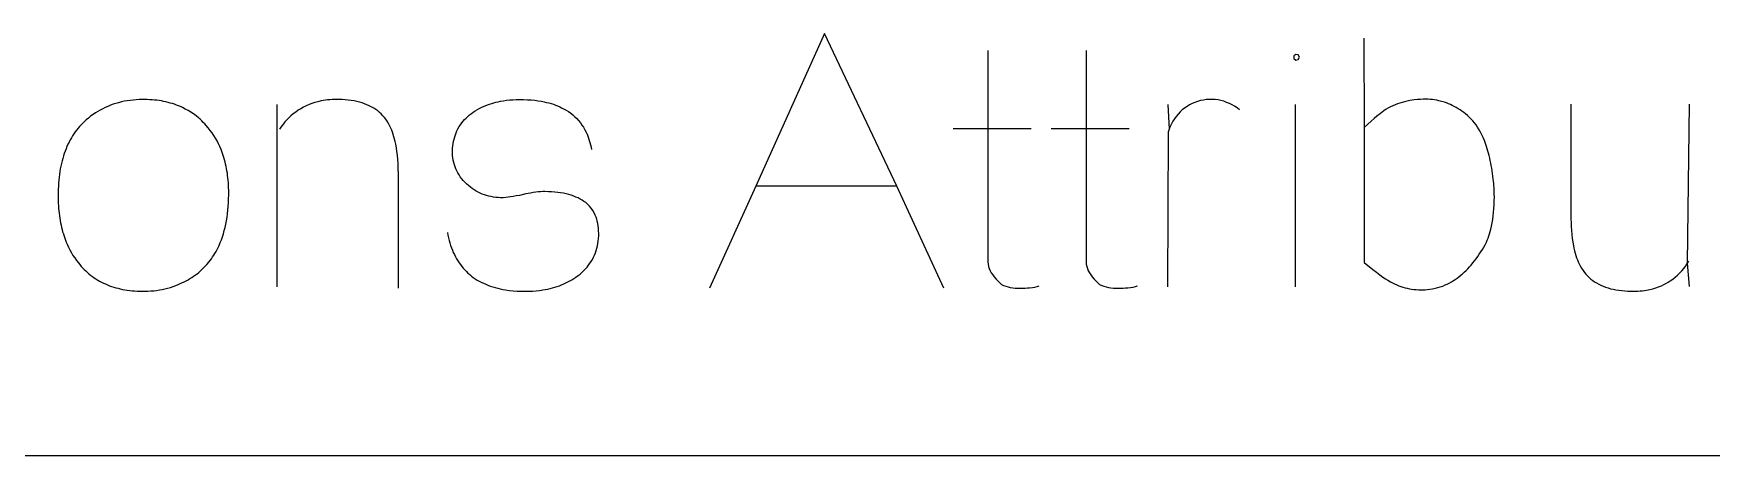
# Model space of a CAD drawing. Extents: x -148 to 148, y -92 to 92.
# Drawn here: x 54.84 to 74.74, y -92 to -87 of the extents above; entities that cross this region are included whole.
import ezdxf

# ---------------------------------------------------------------- set-up
doc = ezdxf.new("R2010")
doc.units = 0
doc.header["$MEASUREMENT"] = 0
doc.layers.get('0').update_dxf_attribs({"linetype": 'CONTINUOUS'})

msp = doc.modelspace()

# ---------------------------------------------------------------- linework, layer by layer
for p, q in [((64.221, -87), (63.407, -88.81)), ((65.077, -88.81), (64.221, -87)), ((70.617, -87.055), (70.62, -88.112)), ((66.158, -87.2), (66.158, -89.678)), ((67.322, -87.2), (67.322, -89.678)), ((69.81, -87.246), (69.786, -87.265)), ((69.786, -87.265), (69.786, -87.295)), ((69.786, -87.295), (69.81, -87.314)), ((69.84, -87.253), (69.81, -87.246)), ((69.81, -87.314), (69.84, -87.307)), ((69.853, -87.28), (69.84, -87.253)), ((69.84, -87.307), (69.853, -87.28)), ((55.543, -87.96), (55.515, -87.98)), ((55.571, -87.941), (55.543, -87.96)), ((55.6, -87.923), (55.571, -87.941)), ((55.629, -87.907), (55.6, -87.923)), ((55.658, -87.891), (55.629, -87.907)), ((55.688, -87.876), (55.658, -87.891)), ((55.719, -87.863), (55.688, -87.876)), ((55.75, -87.85), (55.719, -87.863)), ((55.782, -87.838), (55.75, -87.85)), ((55.814, -87.828), (55.782, -87.838)), ((55.847, -87.819), (55.814, -87.828)), ((55.881, -87.81), (55.847, -87.819)), ((55.914, -87.803), (55.881, -87.81)), ((55.949, -87.797), (55.914, -87.803)), ((55.984, -87.792), (55.949, -87.797)), ((56.019, -87.788), (55.984, -87.792)), ((56.055, -87.785), (56.019, -87.788)), ((56.092, -87.783), (56.055, -87.785)), ((56.129, -87.782), (56.092, -87.783)), ((56.157, -87.782), (56.129, -87.782)), ((56.186, -87.783), (56.157, -87.782)), ((56.215, -87.784), (56.186, -87.783)), ((56.244, -87.786), (56.215, -87.784)), ((56.272, -87.788), (56.244, -87.786)), ((56.3, -87.791), (56.272, -87.788)), ((56.328, -87.795), (56.3, -87.791)), ((56.355, -87.799), (56.328, -87.795)), ((56.381, -87.804), (56.355, -87.799)), ((56.408, -87.81), (56.381, -87.804)), ((56.434, -87.816), (56.408, -87.81)), ((56.459, -87.823), (56.434, -87.816)), ((56.484, -87.83), (56.459, -87.823)), ((56.509, -87.838), (56.484, -87.83)), ((56.533, -87.847), (56.509, -87.838)), ((56.557, -87.856), (56.533, -87.847)), ((56.581, -87.866), (56.557, -87.856)), ((56.604, -87.877), (56.581, -87.866)), ((56.638, -87.894), (56.604, -87.877)), ((56.671, -87.912), (56.638, -87.894)), ((56.703, -87.932), (56.671, -87.912)), ((56.734, -87.953), (56.703, -87.932)), ((56.765, -87.976), (56.734, -87.953)), ((57.729, -90), (57.727, -87.839)), ((57.918, -87.952), (57.89, -87.976)), ((57.947, -87.93), (57.918, -87.952)), ((57.977, -87.909), (57.947, -87.93)), ((58.008, -87.89), (57.977, -87.909)), ((58.039, -87.872), (58.008, -87.89)), ((58.072, -87.856), (58.039, -87.872)), ((58.105, -87.841), (58.072, -87.856)), ((58.14, -87.828), (58.105, -87.841)), ((58.175, -87.817), (58.14, -87.828)), ((58.211, -87.807), (58.175, -87.817)), ((58.248, -87.799), (58.211, -87.807)), ((58.273, -87.794), (58.248, -87.799)), ((58.299, -87.791), (58.273, -87.794)), ((58.325, -87.787), (58.299, -87.791)), ((58.351, -87.785), (58.325, -87.787)), ((58.378, -87.783), (58.351, -87.785)), ((58.405, -87.782), (58.378, -87.783)), ((58.433, -87.782), (58.405, -87.782)), ((58.459, -87.782), (58.433, -87.782)), ((58.497, -87.783), (58.459, -87.782)), ((58.534, -87.786), (58.497, -87.783)), ((58.57, -87.789), (58.534, -87.786)), ((58.605, -87.794), (58.57, -87.789)), ((58.639, -87.799), (58.605, -87.794)), ((58.671, -87.806), (58.639, -87.799)), ((58.703, -87.813), (58.671, -87.806)), ((58.734, -87.822), (58.703, -87.813)), ((58.763, -87.832), (58.734, -87.822)), ((58.791, -87.843), (58.763, -87.832)), ((58.818, -87.855), (58.791, -87.843)), ((58.844, -87.868), (58.818, -87.855)), ((58.873, -87.885), (58.844, -87.868)), ((58.897, -87.9), (58.873, -87.885)), ((58.92, -87.917), (58.897, -87.9)), ((58.941, -87.934), (58.92, -87.917)), ((58.961, -87.953), (58.941, -87.934)), ((58.981, -87.973), (58.961, -87.953)), ((59.989, -87.982), (60.01, -87.965)), ((60.01, -87.965), (60.031, -87.948)), ((60.031, -87.948), (60.054, -87.931)), ((60.054, -87.931), (60.076, -87.917)), ((60.076, -87.917), (60.104, -87.9)), ((60.104, -87.9), (60.133, -87.885)), ((60.133, -87.885), (60.162, -87.87)), ((60.162, -87.87), (60.193, -87.856)), ((60.193, -87.856), (60.224, -87.844)), ((60.224, -87.844), (60.248, -87.835)), ((60.248, -87.835), (60.273, -87.827)), ((60.273, -87.827), (60.298, -87.82)), ((60.298, -87.82), (60.323, -87.814)), ((60.323, -87.814), (60.349, -87.808)), ((60.349, -87.808), (60.376, -87.802)), ((60.376, -87.802), (60.411, -87.796)), ((60.411, -87.796), (60.448, -87.791)), ((60.448, -87.791), (60.486, -87.787)), ((60.486, -87.787), (60.524, -87.784)), ((60.524, -87.784), (60.563, -87.782)), ((60.563, -87.782), (60.603, -87.782)), ((60.603, -87.782), (60.65, -87.782)), ((60.65, -87.782), (60.695, -87.784)), ((60.695, -87.784), (60.739, -87.787)), ((60.739, -87.787), (60.782, -87.791)), ((60.782, -87.791), (60.824, -87.797)), ((60.824, -87.797), (60.864, -87.803)), ((60.864, -87.803), (60.893, -87.809)), ((60.893, -87.809), (60.922, -87.815)), ((60.922, -87.815), (60.95, -87.822)), ((60.95, -87.822), (60.977, -87.83)), ((60.977, -87.83), (61.004, -87.838)), ((61.004, -87.838), (61.029, -87.848)), ((61.029, -87.848), (61.054, -87.857)), ((61.054, -87.857), (61.079, -87.868)), ((61.079, -87.868), (61.102, -87.879)), ((61.102, -87.879), (61.125, -87.89)), ((61.125, -87.89), (61.154, -87.907)), ((61.154, -87.907), (61.182, -87.925)), ((61.182, -87.925), (61.209, -87.944)), ((61.209, -87.944), (61.235, -87.964)), ((61.235, -87.964), (61.259, -87.986)), ((68.292, -87.839), (68.307, -88.134)), ((68.413, -87.954), (68.391, -87.981)), ((68.438, -87.929), (68.413, -87.954)), ((68.463, -87.905), (68.438, -87.929)), ((68.491, -87.883), (68.463, -87.905)), ((68.52, -87.864), (68.491, -87.883)), ((68.55, -87.846), (68.52, -87.864)), ((68.581, -87.83), (68.55, -87.846)), ((68.613, -87.816), (68.581, -87.83)), ((68.646, -87.804), (68.613, -87.816)), ((68.68, -87.795), (68.646, -87.804)), ((68.714, -87.788), (68.68, -87.795)), ((68.749, -87.783), (68.714, -87.788)), ((68.784, -87.781), (68.749, -87.783)), ((68.819, -87.781), (68.784, -87.781)), ((68.854, -87.783), (68.819, -87.781)), ((68.889, -87.787), (68.854, -87.783)), ((68.923, -87.794), (68.889, -87.787)), ((68.957, -87.803), (68.923, -87.794)), ((68.99, -87.815), (68.957, -87.803)), ((69.022, -87.828), (68.99, -87.815)), ((69.054, -87.844), (69.022, -87.828)), ((69.084, -87.861), (69.054, -87.844)), ((69.113, -87.881), (69.084, -87.861)), ((69.141, -87.903), (69.113, -87.881)), ((69.808, -90), (69.808, -87.839)), ((70.813, -87.947), (70.773, -87.98)), ((70.835, -87.93), (70.813, -87.947)), ((70.856, -87.915), (70.835, -87.93)), ((70.884, -87.897), (70.856, -87.915)), ((70.909, -87.882), (70.884, -87.897)), ((70.934, -87.868), (70.909, -87.882)), ((70.961, -87.855), (70.934, -87.868)), ((70.987, -87.844), (70.961, -87.855)), ((71.015, -87.833), (70.987, -87.844)), ((71.043, -87.823), (71.015, -87.833)), ((71.071, -87.815), (71.043, -87.823)), ((71.1, -87.807), (71.071, -87.815)), ((71.13, -87.8), (71.1, -87.807)), ((71.164, -87.794), (71.13, -87.8)), ((71.19, -87.79), (71.164, -87.794)), ((71.215, -87.787), (71.19, -87.79)), ((71.252, -87.783), (71.215, -87.787)), ((71.288, -87.78), (71.252, -87.783)), ((71.323, -87.779), (71.288, -87.78)), ((71.354, -87.778), (71.323, -87.779)), ((71.381, -87.779), (71.354, -87.778)), ((71.406, -87.781), (71.381, -87.779)), ((71.432, -87.783), (71.406, -87.781)), ((71.457, -87.787), (71.432, -87.783)), ((71.483, -87.791), (71.457, -87.787)), ((71.508, -87.796), (71.483, -87.791)), ((71.54, -87.804), (71.508, -87.796)), ((71.573, -87.814), (71.54, -87.804)), ((71.597, -87.822), (71.573, -87.814)), ((71.621, -87.831), (71.597, -87.822)), ((71.644, -87.841), (71.621, -87.831)), ((71.667, -87.852), (71.644, -87.841)), ((71.69, -87.864), (71.667, -87.852)), ((71.713, -87.877), (71.69, -87.864)), ((71.736, -87.89), (71.713, -87.877)), ((71.758, -87.905), (71.736, -87.89)), ((71.78, -87.92), (71.758, -87.905)), ((71.802, -87.936), (71.78, -87.92)), ((71.824, -87.953), (71.802, -87.936)), ((71.845, -87.971), (71.824, -87.953)), ((73.074, -87.836), (73.074, -89.207)), ((74.458, -89.721), (74.48, -87.836)), ((55.332, -88.166), (55.316, -88.188)), ((55.349, -88.143), (55.332, -88.166)), ((55.366, -88.122), (55.349, -88.143)), ((55.384, -88.101), (55.366, -88.122)), ((55.403, -88.081), (55.384, -88.101)), ((55.422, -88.061), (55.403, -88.081)), ((55.442, -88.042), (55.422, -88.061)), ((55.462, -88.023), (55.442, -88.042)), ((55.489, -88.001), (55.462, -88.023)), ((55.515, -87.98), (55.489, -88.001)), ((56.794, -87.999), (56.765, -87.976)), ((56.813, -88.016), (56.794, -87.999)), ((56.832, -88.034), (56.813, -88.016)), ((56.85, -88.052), (56.832, -88.034)), ((56.868, -88.07), (56.85, -88.052)), ((56.886, -88.089), (56.868, -88.07)), ((56.91, -88.118), (56.886, -88.089)), ((56.933, -88.147), (56.91, -88.118)), ((56.955, -88.177), (56.933, -88.147)), ((57.77, -88.109), (57.754, -88.131)), ((57.786, -88.088), (57.77, -88.109)), ((57.802, -88.068), (57.786, -88.088)), ((57.819, -88.048), (57.802, -88.068)), ((57.836, -88.029), (57.819, -88.048)), ((57.862, -88.002), (57.836, -88.029)), ((57.89, -87.976), (57.862, -88.002)), ((58.999, -87.994), (58.981, -87.973)), ((59.016, -88.016), (58.999, -87.994)), ((59.032, -88.04), (59.016, -88.016)), ((59.049, -88.067), (59.032, -88.04)), ((59.064, -88.096), (59.049, -88.067)), ((59.075, -88.12), (59.064, -88.096)), ((59.086, -88.144), (59.075, -88.12)), ((59.095, -88.169), (59.086, -88.144)), ((59.104, -88.195), (59.095, -88.169)), ((59.85, -88.176), (59.86, -88.153)), ((59.86, -88.153), (59.871, -88.13)), ((59.871, -88.13), (59.888, -88.101)), ((59.888, -88.101), (59.902, -88.08)), ((59.902, -88.08), (59.917, -88.059)), ((59.917, -88.059), (59.934, -88.039)), ((59.934, -88.039), (59.951, -88.019)), ((59.951, -88.019), (59.969, -88.001)), ((59.969, -88.001), (59.989, -87.982)), ((61.259, -87.986), (61.282, -88.008)), ((61.282, -88.008), (61.303, -88.032)), ((61.303, -88.032), (61.324, -88.057)), ((61.324, -88.057), (61.343, -88.084)), ((61.343, -88.084), (61.361, -88.111)), ((61.361, -88.111), (61.377, -88.14)), ((61.377, -88.14), (61.392, -88.169)), ((61.392, -88.169), (61.403, -88.192)), ((65.747, -88.124), (66.67, -88.124)), ((66.91, -88.124), (67.833, -88.124)), ((68.297, -88.167), (68.288, -90)), ((68.307, -88.134), (68.297, -88.167)), ((68.32, -88.101), (68.307, -88.134)), ((68.334, -88.069), (68.32, -88.101)), ((68.351, -88.038), (68.334, -88.069)), ((68.37, -88.009), (68.351, -88.038)), ((68.391, -87.981), (68.37, -88.009)), ((70.705, -88.038), (70.62, -88.112)), ((70.62, -88.112), (70.62, -89.712)), ((70.741, -88.007), (70.705, -88.038)), ((70.773, -87.98), (70.741, -88.007)), ((71.867, -87.99), (71.845, -87.971)), ((71.888, -88.011), (71.867, -87.99)), ((71.909, -88.034), (71.888, -88.011)), ((71.929, -88.058), (71.909, -88.034)), ((71.948, -88.083), (71.929, -88.058)), ((71.966, -88.11), (71.948, -88.083)), ((71.984, -88.139), (71.966, -88.11)), ((72.001, -88.169), (71.984, -88.139)), ((72.017, -88.2), (72.001, -88.169)), ((55.223, -88.365), (55.212, -88.392)), ((55.234, -88.338), (55.223, -88.365)), ((55.246, -88.311), (55.234, -88.338)), ((55.259, -88.286), (55.246, -88.311)), ((55.272, -88.26), (55.259, -88.286)), ((55.286, -88.236), (55.272, -88.26)), ((55.301, -88.212), (55.286, -88.236)), ((55.316, -88.188), (55.301, -88.212)), ((56.976, -88.208), (56.955, -88.177)), ((56.995, -88.239), (56.976, -88.208)), ((57.014, -88.271), (56.995, -88.239)), ((57.031, -88.305), (57.014, -88.271)), ((57.047, -88.339), (57.031, -88.305)), ((57.062, -88.373), (57.047, -88.339)), ((59.113, -88.223), (59.104, -88.195)), ((59.12, -88.251), (59.113, -88.223)), ((59.127, -88.28), (59.12, -88.251)), ((59.134, -88.311), (59.127, -88.28)), ((59.142, -88.353), (59.134, -88.311)), ((59.148, -88.397), (59.142, -88.353)), ((59.808, -88.385), (59.809, -88.357)), ((59.809, -88.357), (59.812, -88.329)), ((59.812, -88.329), (59.815, -88.302)), ((59.815, -88.302), (59.82, -88.276)), ((59.82, -88.276), (59.826, -88.25)), ((59.826, -88.25), (59.833, -88.225)), ((59.833, -88.225), (59.841, -88.2)), ((59.841, -88.2), (59.85, -88.176)), ((61.403, -88.192), (61.413, -88.216)), ((61.413, -88.216), (61.422, -88.241)), ((61.422, -88.241), (61.43, -88.266)), ((61.43, -88.266), (61.438, -88.292)), ((61.438, -88.292), (61.445, -88.318)), ((61.445, -88.318), (61.451, -88.345)), ((61.451, -88.345), (61.457, -88.373)), ((72.032, -88.233), (72.017, -88.2)), ((72.047, -88.267), (72.032, -88.233)), ((72.056, -88.291), (72.047, -88.267)), ((72.065, -88.315), (72.056, -88.291)), ((72.073, -88.34), (72.065, -88.315)), ((72.081, -88.366), (72.073, -88.34)), ((72.089, -88.392), (72.081, -88.366)), ((55.168, -88.54), (55.161, -88.571)), ((55.176, -88.509), (55.168, -88.54)), ((55.184, -88.479), (55.176, -88.509)), ((55.192, -88.45), (55.184, -88.479)), ((55.202, -88.421), (55.192, -88.45)), ((55.212, -88.392), (55.202, -88.421)), ((57.071, -88.397), (57.062, -88.373)), ((57.08, -88.421), (57.071, -88.397)), ((57.088, -88.446), (57.08, -88.421)), ((57.096, -88.47), (57.088, -88.446)), ((57.103, -88.496), (57.096, -88.47)), ((57.11, -88.521), (57.103, -88.496)), ((57.116, -88.547), (57.11, -88.521)), ((57.122, -88.574), (57.116, -88.547)), ((59.154, -88.443), (59.148, -88.397)), ((59.158, -88.491), (59.154, -88.443)), ((59.162, -88.541), (59.158, -88.491)), ((59.163, -88.567), (59.162, -88.541)), ((59.164, -88.593), (59.163, -88.567)), ((59.808, -88.419), (59.808, -88.385)), ((59.809, -88.447), (59.808, -88.419)), ((59.812, -88.474), (59.809, -88.447)), ((59.816, -88.501), (59.812, -88.474)), ((59.822, -88.528), (59.816, -88.501)), ((59.829, -88.554), (59.822, -88.528)), ((59.837, -88.579), (59.829, -88.554)), ((72.097, -88.419), (72.089, -88.392)), ((72.104, -88.447), (72.097, -88.419)), ((72.111, -88.475), (72.104, -88.447)), ((72.117, -88.504), (72.111, -88.475)), ((72.124, -88.534), (72.117, -88.504)), ((72.129, -88.564), (72.124, -88.534)), ((72.135, -88.595), (72.129, -88.564)), ((55.137, -88.737), (55.134, -88.772)), ((55.14, -88.703), (55.137, -88.737)), ((55.145, -88.669), (55.14, -88.703)), ((55.149, -88.636), (55.145, -88.669)), ((55.155, -88.603), (55.149, -88.636)), ((55.161, -88.571), (55.155, -88.603)), ((57.128, -88.6), (57.122, -88.574)), ((57.132, -88.627), (57.128, -88.6)), ((57.137, -88.655), (57.132, -88.627)), ((57.14, -88.682), (57.137, -88.655)), ((57.144, -88.711), (57.14, -88.682)), ((57.146, -88.739), (57.144, -88.711)), ((57.149, -88.768), (57.146, -88.739)), ((59.164, -88.619), (59.164, -88.593)), ((59.165, -88.646), (59.164, -88.619)), ((59.165, -90.018), (59.165, -88.646)), ((59.847, -88.604), (59.837, -88.579)), ((59.858, -88.628), (59.847, -88.604)), ((59.871, -88.652), (59.858, -88.628)), ((59.885, -88.675), (59.871, -88.652)), ((59.9, -88.698), (59.885, -88.675)), ((59.917, -88.72), (59.9, -88.698)), ((59.935, -88.742), (59.917, -88.72)), ((59.955, -88.762), (59.935, -88.742)), ((59.976, -88.783), (59.955, -88.762)), ((72.14, -88.626), (72.135, -88.595)), ((72.145, -88.659), (72.14, -88.626)), ((72.149, -88.692), (72.145, -88.659)), ((72.153, -88.725), (72.149, -88.692)), ((72.156, -88.751), (72.153, -88.725)), ((72.159, -88.777), (72.156, -88.751)), ((55.13, -88.844), (55.129, -88.881)), ((55.129, -88.881), (55.129, -88.918)), ((55.129, -88.918), (55.129, -88.95)), ((55.129, -88.95), (55.13, -88.981)), ((55.132, -88.808), (55.13, -88.844)), ((55.134, -88.772), (55.132, -88.808)), ((57.151, -88.797), (57.149, -88.768)), ((57.15, -89.004), (57.152, -88.958)), ((57.152, -88.827), (57.151, -88.797)), ((57.153, -88.857), (57.152, -88.827)), ((57.152, -88.958), (57.153, -88.911)), ((57.153, -88.911), (57.153, -88.857)), ((59.998, -88.802), (59.976, -88.783)), ((60.019, -88.82), (59.998, -88.802)), ((60.042, -88.837), (60.019, -88.82)), ((60.065, -88.852), (60.042, -88.837)), ((60.088, -88.867), (60.065, -88.852)), ((60.112, -88.88), (60.088, -88.867)), ((60.136, -88.892), (60.112, -88.88)), ((60.161, -88.902), (60.136, -88.892)), ((60.186, -88.912), (60.161, -88.902)), ((60.212, -88.92), (60.186, -88.912)), ((60.238, -88.927), (60.212, -88.92)), ((60.265, -88.933), (60.238, -88.927)), ((60.292, -88.938), (60.265, -88.933)), ((60.32, -88.942), (60.292, -88.938)), ((60.348, -88.944), (60.32, -88.942)), ((60.377, -88.945), (60.348, -88.944)), ((60.408, -88.945), (60.377, -88.945)), ((60.439, -88.943), (60.408, -88.945)), ((60.467, -88.94), (60.439, -88.943)), ((60.496, -88.936), (60.467, -88.94)), ((60.528, -88.931), (60.496, -88.936)), ((60.563, -88.925), (60.528, -88.931)), ((60.6, -88.918), (60.563, -88.925)), ((60.678, -88.901), (60.6, -88.918)), ((60.732, -88.89), (60.678, -88.901)), ((60.765, -88.884), (60.732, -88.89)), ((60.796, -88.88), (60.765, -88.884)), ((60.824, -88.876), (60.796, -88.88)), ((60.85, -88.874), (60.824, -88.876)), ((60.879, -88.873), (60.85, -88.874)), ((60.904, -88.873), (60.879, -88.873)), ((60.944, -88.874), (60.904, -88.873)), ((60.983, -88.876), (60.944, -88.874)), ((61.02, -88.879), (60.983, -88.876)), ((61.056, -88.883), (61.02, -88.879)), ((61.09, -88.887), (61.056, -88.883)), ((61.124, -88.893), (61.09, -88.887)), ((61.156, -88.9), (61.124, -88.893)), ((61.187, -88.908), (61.156, -88.9)), ((61.216, -88.916), (61.187, -88.908)), ((61.245, -88.926), (61.216, -88.916)), ((61.271, -88.937), (61.245, -88.926)), ((61.297, -88.948), (61.271, -88.937)), ((61.322, -88.961), (61.297, -88.948)), ((61.345, -88.974), (61.322, -88.961)), ((63.407, -88.81), (62.856, -90.018)), ((65.077, -88.81), (63.407, -88.81)), ((65.635, -90.018), (65.077, -88.81)), ((72.161, -88.803), (72.159, -88.777)), ((72.163, -88.829), (72.161, -88.803)), ((72.164, -88.855), (72.163, -88.829)), ((72.165, -88.881), (72.164, -88.855)), ((72.165, -88.907), (72.165, -88.881)), ((72.166, -88.934), (72.165, -88.907)), ((72.165, -88.982), (72.166, -88.934)), ((55.13, -88.981), (55.131, -89.012)), ((55.131, -89.012), (55.133, -89.042)), ((55.133, -89.042), (55.135, -89.072)), ((55.135, -89.072), (55.137, -89.101)), ((55.137, -89.101), (55.141, -89.13)), ((55.141, -89.13), (55.144, -89.159)), ((55.144, -89.159), (55.148, -89.188)), ((57.133, -89.177), (57.138, -89.135)), ((57.138, -89.135), (57.143, -89.092)), ((57.143, -89.092), (57.147, -89.048)), ((57.147, -89.048), (57.15, -89.004)), ((61.366, -88.989), (61.345, -88.974)), ((61.387, -89.004), (61.366, -88.989)), ((61.411, -89.025), (61.387, -89.004)), ((61.433, -89.047), (61.411, -89.025)), ((61.453, -89.071), (61.433, -89.047)), ((61.47, -89.096), (61.453, -89.071)), ((61.486, -89.123), (61.47, -89.096)), ((61.5, -89.151), (61.486, -89.123)), ((61.51, -89.175), (61.5, -89.151)), ((72.147, -89.204), (72.153, -89.162)), ((72.153, -89.162), (72.157, -89.119)), ((72.157, -89.119), (72.161, -89.075)), ((72.161, -89.075), (72.164, -89.029)), ((72.164, -89.029), (72.165, -88.982)), ((55.148, -89.188), (55.153, -89.216)), ((55.153, -89.216), (55.158, -89.243)), ((55.158, -89.243), (55.164, -89.27)), ((55.164, -89.27), (55.17, -89.297)), ((55.17, -89.297), (55.176, -89.323)), ((55.176, -89.323), (55.183, -89.349)), ((55.183, -89.349), (55.191, -89.375)), ((57.089, -89.372), (57.1, -89.335)), ((57.1, -89.335), (57.11, -89.297)), ((57.11, -89.297), (57.118, -89.258)), ((57.118, -89.258), (57.126, -89.218)), ((57.126, -89.218), (57.133, -89.177)), ((59.747, -89.356), (59.753, -89.389)), ((61.518, -89.199), (61.51, -89.175)), ((61.525, -89.225), (61.518, -89.199)), ((61.531, -89.252), (61.525, -89.225)), ((61.535, -89.279), (61.531, -89.252)), ((61.539, -89.308), (61.535, -89.279)), ((61.54, -89.337), (61.539, -89.308)), ((61.541, -89.368), (61.54, -89.337)), ((72.109, -89.374), (72.117, -89.347)), ((72.117, -89.347), (72.124, -89.32)), ((72.124, -89.32), (72.133, -89.283)), ((72.133, -89.283), (72.14, -89.244)), ((72.14, -89.244), (72.147, -89.204)), ((73.074, -89.207), (73.075, -89.233)), ((73.075, -89.233), (73.075, -89.259)), ((73.075, -89.259), (73.076, -89.285)), ((73.076, -89.285), (73.079, -89.334)), ((73.079, -89.334), (73.083, -89.382)), ((55.191, -89.375), (55.199, -89.4)), ((55.199, -89.4), (55.207, -89.425)), ((55.207, -89.425), (55.216, -89.449)), ((55.216, -89.449), (55.226, -89.473)), ((55.226, -89.473), (55.236, -89.496)), ((55.236, -89.496), (55.251, -89.531)), ((55.251, -89.531), (55.268, -89.565)), ((57.002, -89.582), (57.014, -89.559)), ((57.014, -89.559), (57.026, -89.535)), ((57.026, -89.535), (57.038, -89.511)), ((57.038, -89.511), (57.052, -89.477)), ((57.052, -89.477), (57.066, -89.443)), ((57.066, -89.443), (57.078, -89.408)), ((57.078, -89.408), (57.089, -89.372)), ((59.753, -89.389), (59.76, -89.42)), ((59.76, -89.42), (59.768, -89.451)), ((59.768, -89.451), (59.776, -89.481)), ((59.776, -89.481), (59.785, -89.51)), ((59.785, -89.51), (59.795, -89.539)), ((59.795, -89.539), (59.806, -89.567)), ((61.511, -89.573), (61.519, -89.545)), ((61.519, -89.545), (61.526, -89.517)), ((61.526, -89.517), (61.531, -89.489)), ((61.531, -89.489), (61.536, -89.46)), ((61.536, -89.46), (61.539, -89.43)), ((61.539, -89.43), (61.541, -89.399)), ((61.541, -89.399), (61.541, -89.368)), ((72.006, -89.588), (72.024, -89.559)), ((72.024, -89.559), (72.042, -89.53)), ((72.042, -89.53), (72.057, -89.502)), ((72.057, -89.502), (72.072, -89.472)), ((72.072, -89.472), (72.082, -89.448)), ((72.082, -89.448), (72.091, -89.424)), ((72.091, -89.424), (72.1, -89.399)), ((72.1, -89.399), (72.109, -89.374)), ((73.083, -89.382), (73.089, -89.428)), ((73.089, -89.428), (73.095, -89.472)), ((73.095, -89.472), (73.103, -89.514)), ((73.103, -89.514), (73.109, -89.545)), ((73.109, -89.545), (73.116, -89.574)), ((55.268, -89.565), (55.286, -89.597)), ((55.286, -89.597), (55.305, -89.629)), ((55.305, -89.629), (55.326, -89.66)), ((55.326, -89.66), (55.347, -89.69)), ((55.347, -89.69), (55.369, -89.719)), ((55.369, -89.719), (55.385, -89.739)), ((55.385, -89.739), (55.403, -89.759)), ((55.403, -89.759), (55.42, -89.778)), ((56.847, -89.785), (56.871, -89.761)), ((56.871, -89.761), (56.894, -89.736)), ((56.894, -89.736), (56.916, -89.71)), ((56.916, -89.71), (56.931, -89.69)), ((56.931, -89.69), (56.947, -89.67)), ((56.947, -89.67), (56.961, -89.648)), ((56.961, -89.648), (56.975, -89.627)), ((56.975, -89.627), (56.989, -89.605)), ((56.989, -89.605), (57.002, -89.582)), ((59.806, -89.567), (59.817, -89.594)), ((59.817, -89.594), (59.829, -89.62)), ((59.829, -89.62), (59.842, -89.645)), ((59.842, -89.645), (59.856, -89.67)), ((59.856, -89.67), (59.87, -89.694)), ((59.87, -89.694), (59.885, -89.717)), ((59.885, -89.717), (59.901, -89.739)), ((59.901, -89.739), (59.918, -89.761)), ((59.918, -89.761), (59.935, -89.782)), ((61.403, -89.768), (61.421, -89.746)), ((61.421, -89.746), (61.438, -89.723)), ((61.438, -89.723), (61.453, -89.7)), ((61.453, -89.7), (61.467, -89.676)), ((61.467, -89.676), (61.48, -89.651)), ((61.48, -89.651), (61.492, -89.626)), ((61.492, -89.626), (61.502, -89.6)), ((61.502, -89.6), (61.511, -89.573)), ((66.158, -89.678), (66.159, -89.706)), ((66.159, -89.706), (66.162, -89.732)), ((66.162, -89.732), (66.167, -89.761)), ((66.167, -89.761), (66.174, -89.786)), ((67.322, -89.678), (67.323, -89.706)), ((67.323, -89.706), (67.325, -89.732)), ((67.325, -89.732), (67.331, -89.761)), ((67.331, -89.761), (67.338, -89.786)), ((70.62, -89.712), (70.723, -89.795)), ((71.87, -89.765), (71.89, -89.743)), ((71.89, -89.743), (71.91, -89.719)), ((71.91, -89.719), (71.93, -89.694)), ((71.93, -89.694), (71.949, -89.669)), ((71.949, -89.669), (71.968, -89.643)), ((71.968, -89.643), (71.987, -89.616)), ((71.987, -89.616), (72.006, -89.588)), ((73.116, -89.574), (73.124, -89.603)), ((73.124, -89.603), (73.132, -89.631)), ((73.132, -89.631), (73.141, -89.657)), ((73.141, -89.657), (73.151, -89.683)), ((73.151, -89.683), (73.161, -89.707)), ((73.161, -89.707), (73.172, -89.731)), ((73.172, -89.731), (73.184, -89.754)), ((73.184, -89.754), (73.2, -89.782)), ((74.428, -89.763), (74.443, -89.742)), ((74.443, -89.742), (74.458, -89.721)), ((74.458, -89.721), (74.473, -89.698)), ((74.48, -89.997), (74.458, -89.721)), ((55.42, -89.778), (55.438, -89.796)), ((55.438, -89.796), (55.457, -89.814)), ((55.457, -89.814), (55.476, -89.831)), ((55.476, -89.831), (55.495, -89.848)), ((55.495, -89.848), (55.515, -89.864)), ((55.515, -89.864), (55.536, -89.879)), ((55.536, -89.879), (55.556, -89.894)), ((55.556, -89.894), (55.578, -89.908)), ((55.578, -89.908), (55.599, -89.921)), ((55.599, -89.921), (55.621, -89.934)), ((55.621, -89.934), (55.644, -89.946)), ((55.644, -89.946), (55.667, -89.957)), ((55.667, -89.957), (55.69, -89.968)), ((56.555, -89.973), (56.586, -89.96)), ((56.586, -89.96), (56.617, -89.945)), ((56.617, -89.945), (56.647, -89.93)), ((56.647, -89.93), (56.67, -89.917)), ((56.67, -89.917), (56.693, -89.904)), ((56.693, -89.904), (56.715, -89.89)), ((56.715, -89.89), (56.736, -89.876)), ((56.736, -89.876), (56.757, -89.861)), ((56.757, -89.861), (56.777, -89.846)), ((56.777, -89.846), (56.797, -89.83)), ((56.797, -89.83), (56.823, -89.808)), ((56.823, -89.808), (56.847, -89.785)), ((59.935, -89.782), (59.953, -89.802)), ((59.953, -89.802), (59.972, -89.821)), ((59.972, -89.821), (59.991, -89.84)), ((59.991, -89.84), (60.012, -89.857)), ((60.012, -89.857), (60.033, -89.874)), ((60.033, -89.874), (60.054, -89.891)), ((60.054, -89.891), (60.077, -89.906)), ((60.077, -89.906), (60.1, -89.921)), ((60.1, -89.921), (60.124, -89.935)), ((60.124, -89.935), (60.149, -89.948)), ((60.149, -89.948), (60.174, -89.96)), ((60.174, -89.96), (60.201, -89.972)), ((61.126, -89.967), (61.151, -89.956)), ((61.151, -89.956), (61.176, -89.944)), ((61.176, -89.944), (61.2, -89.931)), ((61.2, -89.931), (61.224, -89.917)), ((61.224, -89.917), (61.247, -89.903)), ((61.247, -89.903), (61.271, -89.887)), ((61.271, -89.887), (61.296, -89.869)), ((61.296, -89.869), (61.32, -89.85)), ((61.32, -89.85), (61.343, -89.83)), ((61.343, -89.83), (61.364, -89.81)), ((61.364, -89.81), (61.384, -89.79)), ((61.384, -89.79), (61.403, -89.768)), ((66.174, -89.786), (66.184, -89.811)), ((66.184, -89.811), (66.198, -89.836)), ((66.198, -89.836), (66.215, -89.86)), ((66.215, -89.86), (66.232, -89.882)), ((66.232, -89.882), (66.257, -89.911)), ((66.257, -89.911), (66.276, -89.931)), ((66.276, -89.931), (66.296, -89.952)), ((66.296, -89.952), (66.319, -89.974)), ((67.338, -89.786), (67.348, -89.811)), ((67.348, -89.811), (67.362, -89.836)), ((67.362, -89.836), (67.379, -89.86)), ((67.379, -89.86), (67.396, -89.882)), ((67.396, -89.882), (67.42, -89.911)), ((67.42, -89.911), (67.439, -89.931)), ((67.439, -89.931), (67.46, -89.952)), ((67.46, -89.952), (67.482, -89.974)), ((70.723, -89.795), (70.768, -89.829)), ((70.768, -89.829), (70.808, -89.86)), ((70.808, -89.86), (70.844, -89.886)), ((70.844, -89.886), (70.875, -89.907)), ((70.875, -89.907), (70.901, -89.924)), ((70.901, -89.924), (70.935, -89.944)), ((70.935, -89.944), (70.958, -89.956)), ((70.958, -89.956), (70.983, -89.968)), ((71.606, -89.969), (71.629, -89.957)), ((71.629, -89.957), (71.657, -89.942)), ((71.657, -89.942), (71.679, -89.928)), ((71.679, -89.928), (71.702, -89.914)), ((71.702, -89.914), (71.723, -89.898)), ((71.723, -89.898), (71.745, -89.882)), ((71.745, -89.882), (71.767, -89.865)), ((71.767, -89.865), (71.788, -89.847)), ((71.788, -89.847), (71.809, -89.828)), ((71.809, -89.828), (71.83, -89.808)), ((71.83, -89.808), (71.85, -89.787)), ((71.85, -89.787), (71.87, -89.765)), ((73.2, -89.782), (73.218, -89.809)), ((73.218, -89.809), (73.234, -89.83)), ((73.234, -89.83), (73.251, -89.851)), ((73.251, -89.851), (73.27, -89.872)), ((73.27, -89.872), (73.289, -89.891)), ((73.289, -89.891), (73.31, -89.909)), ((73.31, -89.909), (73.332, -89.926)), ((73.332, -89.926), (73.354, -89.942)), ((73.354, -89.942), (73.378, -89.956)), ((73.378, -89.956), (73.403, -89.97)), ((74.201, -89.963), (74.227, -89.948)), ((74.227, -89.948), (74.252, -89.932)), ((74.252, -89.932), (74.281, -89.911)), ((74.281, -89.911), (74.309, -89.889)), ((74.309, -89.889), (74.336, -89.865)), ((74.336, -89.865), (74.363, -89.839)), ((74.363, -89.839), (74.388, -89.812)), ((74.388, -89.812), (74.412, -89.783)), ((74.412, -89.783), (74.428, -89.763)), ((55.69, -89.968), (55.714, -89.978)), ((55.714, -89.978), (55.739, -89.988)), ((55.739, -89.988), (55.763, -89.997)), ((55.763, -89.997), (55.789, -90.005)), ((55.789, -90.005), (55.814, -90.012)), ((55.814, -90.012), (55.841, -90.019)), ((55.841, -90.019), (55.867, -90.026)), ((55.867, -90.026), (55.894, -90.032)), ((55.894, -90.032), (55.922, -90.037)), ((55.922, -90.037), (55.949, -90.041)), ((55.949, -90.041), (55.978, -90.045)), ((55.978, -90.045), (56.007, -90.048)), ((56.007, -90.048), (56.036, -90.051)), ((56.036, -90.051), (56.066, -90.053)), ((56.066, -90.053), (56.096, -90.054)), ((56.096, -90.054), (56.126, -90.054)), ((56.126, -90.054), (56.159, -90.054)), ((56.159, -90.054), (56.194, -90.053)), ((56.194, -90.053), (56.228, -90.051)), ((56.228, -90.051), (56.263, -90.048)), ((56.263, -90.048), (56.296, -90.044)), ((56.296, -90.044), (56.33, -90.039)), ((56.33, -90.039), (56.363, -90.033)), ((56.363, -90.033), (56.396, -90.025)), ((56.396, -90.025), (56.428, -90.017)), ((56.428, -90.017), (56.461, -90.008)), ((56.461, -90.008), (56.493, -89.997)), ((56.493, -89.997), (56.524, -89.986)), ((56.524, -89.986), (56.555, -89.973)), ((60.201, -89.972), (60.228, -89.983)), ((60.228, -89.983), (60.255, -89.993)), ((60.255, -89.993), (60.284, -90.002)), ((60.284, -90.002), (60.313, -90.011)), ((60.313, -90.011), (60.343, -90.019)), ((60.343, -90.019), (60.373, -90.026)), ((60.373, -90.026), (60.405, -90.032)), ((60.405, -90.032), (60.437, -90.037)), ((60.437, -90.037), (60.481, -90.044)), ((60.481, -90.044), (60.526, -90.048)), ((60.526, -90.048), (60.573, -90.052)), ((60.573, -90.052), (60.621, -90.054)), ((60.621, -90.054), (60.67, -90.055)), ((60.67, -90.055), (60.714, -90.054)), ((60.714, -90.054), (60.756, -90.052)), ((60.756, -90.052), (60.798, -90.049)), ((60.798, -90.049), (60.839, -90.044)), ((60.839, -90.044), (60.879, -90.039)), ((60.879, -90.039), (60.908, -90.034)), ((60.908, -90.034), (60.937, -90.028)), ((60.937, -90.028), (60.965, -90.021)), ((60.965, -90.021), (60.993, -90.014)), ((60.993, -90.014), (61.021, -90.006)), ((61.021, -90.006), (61.048, -89.998)), ((61.048, -89.998), (61.075, -89.988)), ((61.075, -89.988), (61.101, -89.978)), ((61.101, -89.978), (61.126, -89.967)), ((66.319, -89.974), (66.344, -89.985)), ((66.344, -89.985), (66.371, -89.995)), ((66.371, -89.995), (66.397, -90.002)), ((66.397, -90.002), (66.424, -90.008)), ((66.424, -90.008), (66.453, -90.013)), ((66.453, -90.013), (66.483, -90.016)), ((66.483, -90.016), (66.514, -90.018)), ((66.514, -90.018), (66.559, -90.018)), ((66.559, -90.018), (66.599, -90.017)), ((66.599, -90.017), (66.626, -90.015)), ((66.626, -90.015), (66.653, -90.013)), ((66.653, -90.013), (66.686, -90.009)), ((66.686, -90.009), (66.716, -90.004)), ((66.716, -90.004), (66.743, -89.998)), ((66.743, -89.998), (66.768, -89.99)), ((67.482, -89.974), (67.508, -89.985)), ((67.508, -89.985), (67.535, -89.995)), ((67.535, -89.995), (67.561, -90.002)), ((67.561, -90.002), (67.588, -90.008)), ((67.588, -90.008), (67.616, -90.013)), ((67.616, -90.013), (67.646, -90.016)), ((67.646, -90.016), (67.678, -90.018)), ((67.678, -90.018), (67.723, -90.018)), ((67.723, -90.018), (67.762, -90.017)), ((67.762, -90.017), (67.79, -90.015)), ((67.79, -90.015), (67.817, -90.013)), ((67.817, -90.013), (67.849, -90.009)), ((67.849, -90.009), (67.88, -90.004)), ((67.88, -90.004), (67.907, -89.998)), ((67.907, -89.998), (67.932, -89.99)), ((70.983, -89.968), (71.007, -89.979)), ((71.007, -89.979), (71.032, -89.988)), ((71.032, -89.988), (71.056, -89.997)), ((71.056, -89.997), (71.081, -90.005)), ((71.081, -90.005), (71.107, -90.012)), ((71.107, -90.012), (71.132, -90.019)), ((71.132, -90.019), (71.158, -90.024)), ((71.158, -90.024), (71.184, -90.028)), ((71.184, -90.028), (71.21, -90.032)), ((71.21, -90.032), (71.237, -90.034)), ((71.237, -90.034), (71.264, -90.036)), ((71.264, -90.036), (71.291, -90.037)), ((71.291, -90.037), (71.318, -90.037)), ((71.318, -90.037), (71.344, -90.036)), ((71.344, -90.036), (71.37, -90.034)), ((71.37, -90.034), (71.401, -90.03)), ((71.401, -90.03), (71.432, -90.026)), ((71.432, -90.026), (71.463, -90.019)), ((71.463, -90.019), (71.494, -90.011)), ((71.494, -90.011), (71.524, -90.002)), ((71.524, -90.002), (71.553, -89.992)), ((71.553, -89.992), (71.582, -89.98)), ((71.582, -89.98), (71.606, -89.969)), ((73.403, -89.97), (73.429, -89.983)), ((73.429, -89.983), (73.456, -89.995)), ((73.456, -89.995), (73.485, -90.005)), ((73.485, -90.005), (73.514, -90.015)), ((73.514, -90.015), (73.544, -90.024)), ((73.544, -90.024), (73.576, -90.031)), ((73.576, -90.031), (73.608, -90.038)), ((73.608, -90.038), (73.642, -90.043)), ((73.642, -90.043), (73.676, -90.047)), ((73.676, -90.047), (73.712, -90.051)), ((73.712, -90.051), (73.749, -90.053)), ((73.749, -90.053), (73.787, -90.054)), ((73.787, -90.054), (73.812, -90.055)), ((73.812, -90.055), (73.84, -90.054)), ((73.84, -90.054), (73.867, -90.053)), ((73.867, -90.053), (73.894, -90.051)), ((73.894, -90.051), (73.92, -90.049)), ((73.92, -90.049), (73.946, -90.046)), ((73.946, -90.046), (73.971, -90.042)), ((73.971, -90.042), (74.008, -90.034)), ((74.008, -90.034), (74.045, -90.025)), ((74.045, -90.025), (74.08, -90.015)), ((74.08, -90.015), (74.114, -90.003)), ((74.114, -90.003), (74.148, -89.989)), ((74.148, -89.989), (74.175, -89.976)), ((74.175, -89.976), (74.201, -89.963)), ((-147.999, -92), (147.999, -92))]:
    msp.add_line(p, q)

doc.saveas('drawing.dxf')
